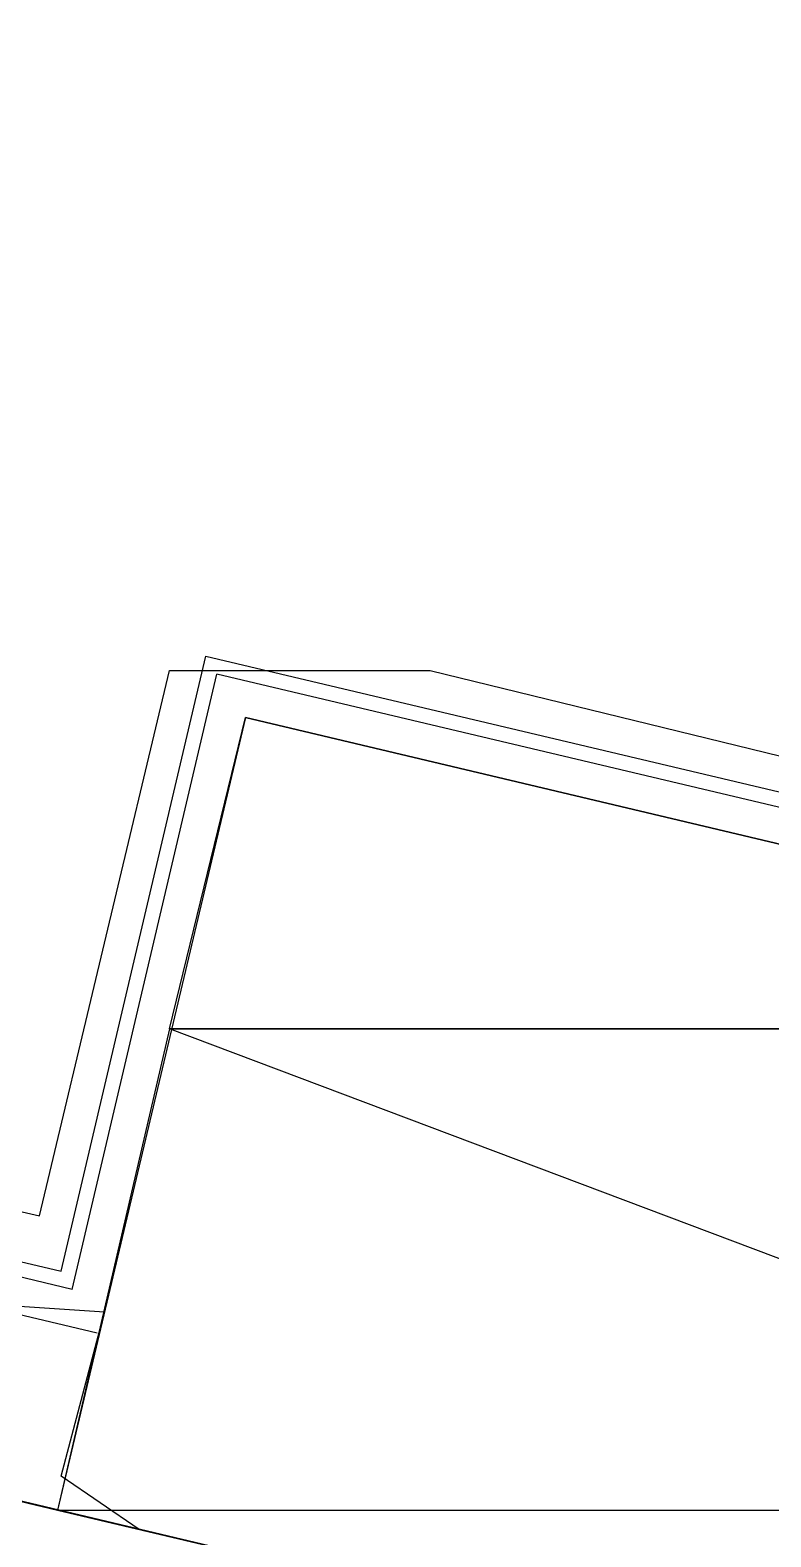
# Model space of a CAD drawing. Header units: feet. Extents: x -84 to 198, y -22 to 181.
# Drawn here: x 114.21 to 116.94, y 39.01 to 44.56 of the extents above; entities that cross this region are included whole.
import ezdxf

# ---------------------------------------------------------------- set-up
doc = ezdxf.new("R2010")
doc.units = ezdxf.units.FT
for name, color, linetype in [('A-AREA-UNIDAD', 30, 'CONTINUOUS'), ('A-LINEA', 7, 'CONTINUOUS'), ('A-MURO-CONCRETO', 8, 'CONTINUOUS')]:
    doc.layers.add(name, color=color, linetype=linetype)

msp = doc.modelspace()

# ---------------------------------------------------------------- linework, layer by layer
at = {"layer": 'A-AREA-UNIDAD'}
for points in [[(98.32, 43.8756), (114.24, 40.1956), (114.72, 42.2044), (115.68, 42.2044), (118.96, 41.4044), (119.808, 41.4044), (119.84, 40.32), (119.392, 38.56), (124.96, 37.28), (125.072, 37.0489), (126.592, 39.3956), (128.032, 42.3289), (129.088, 45.1733), (129.84, 48.2133), (130.32, 51.9644), (130.32, 55.6089), (130.048, 58.2044), (129.12, 62.88)], [(122.72, 34.0444), (124.928, 36.7644), (119.28, 37.9556), (119.232, 38.56), (119.008, 38.0089), (114.608, 39.04), (114.32, 39.2356), (114.48, 39.84), (113.152, 39.9289), (97.952, 43.5556)]]:
    msp.add_lwpolyline(points, dxfattribs=at)
at = {"layer": 'A-LINEA'}
for p, q in [((114.36, 39.9244), (98.08, 43.7778)), ((98.1467, 43.8044), (114.32, 39.9911)), ((97.92, 43.6711), (114.4533, 39.7644)), ((97.7733, 43.0311), (114.3067, 39.1111)), ((114.36, 39.9244), (114.8933, 42.1911)), ((119.0667, 41.2044), (114.8933, 42.1911))]:
    msp.add_line(p, q, dxfattribs=at)
for points in [[(114.32, 39.9911), (114.8533, 42.2578), (119.08, 41.2578)], [(114.3067, 39.1111), (119.16, 37.9644), (119.84, 40.8844), (115, 42.0311), (114.3067, 39.1111)], [(67.2267, 7.6444), (67.2667, 7.8178), (67.76, 9.9244), (68.1067, 9.9378), (69.9867, 17.8978), (72.5733, 17.2844), (72.7333, 17.9244), (80.72, 16.0444), (83.12, 15.4711), (87.16, 14.5111), (90.12, 27.0044), (94.6533, 25.9244), (94.8133, 26.5778), (97.52, 25.9378), (103.5333, 24.5111), (107.3733, 40.7511), (107.64, 40.6978), (108.9733, 40.3778), (112.68, 39.4978), (119.16, 37.9644), (119.2267, 38.2978), (125.3067, 36.8578)]]:
    msp.add_lwpolyline(points, dxfattribs=at)
at = {"layer": 'A-MURO-CONCRETO'}
for points in [[(115, 42.0311), (119.84, 40.8844), (114.72, 40.8844), (115, 42.0311), (115, 42.0311)], [(114.72, 40.8844), (114.3067, 39.1111), (119.4267, 39.1111), (114.72, 40.8844)], [(114.72, 40.8844), (119.84, 40.8844), (119.4267, 39.1111), (114.72, 40.8844), (114.72, 40.8844)], [(114.3067, 39.1111), (119.4267, 39.1111), (119.16, 37.9644), (114.3067, 39.1111), (114.3067, 39.1111)]]:
    msp.add_lwpolyline(points, dxfattribs=at)

doc.saveas('drawing.dxf')
